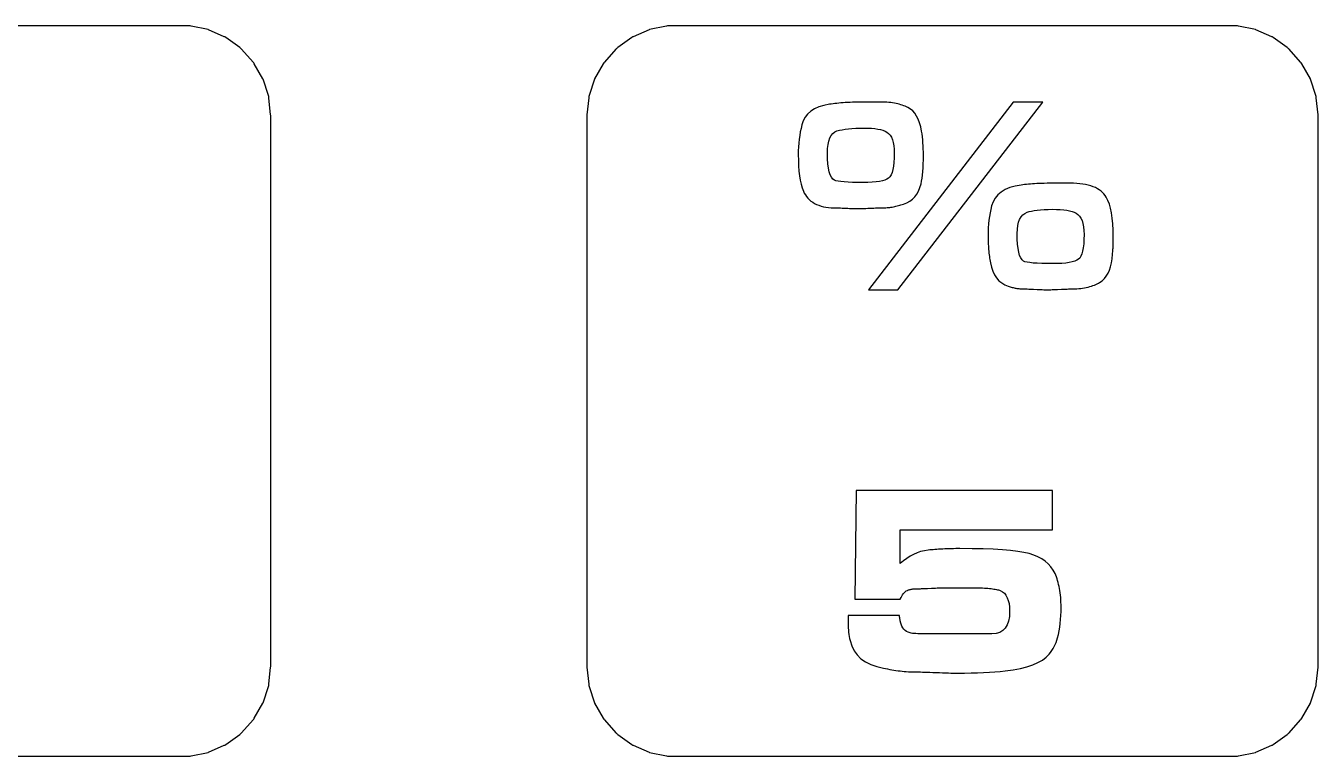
# Model space of a CAD drawing. Header units: millimetres. Extents: x -16 to 249, y -82 to 7.
# Drawn here: x 59.19 to 82.63, y -6.12 to 7.12 of the extents above; entities that cross this region are included whole.
import ezdxf

# ---------------------------------------------------------------- set-up
doc = ezdxf.new("R2010")
doc.units = ezdxf.units.MM
doc.layers.get('0').update_dxf_attribs({"lineweight": 25, "true_color": 0xffffff})

msp = doc.modelspace()

# ---------------------------------------------------------------- linework, layer by layer
for p, q in [((62.1707, 7.12391), (51.8293, 7.12391)), ((62.1891, 7.11999), (62.1707, 7.12391)), ((62.4958, 7.05479), (62.1891, 7.11999)), ((62.5046, 7.05293), (62.4958, 7.05479)), ((62.7911, 6.92539), (62.5046, 7.05293)), ((70.4954, 7.05293), (70.2089, 6.92539)), ((70.5042, 7.05479), (70.4954, 7.05293)), ((70.8109, 7.11999), (70.5042, 7.05479)), ((70.8293, 7.12391), (70.8109, 7.11999)), ((81.1707, 7.12391), (70.8293, 7.12391)), ((81.1891, 7.11999), (81.1707, 7.12391)), ((81.4958, 7.05479), (81.1891, 7.11999)), ((81.5046, 7.05293), (81.4958, 7.05479)), ((81.7911, 6.92539), (81.5046, 7.05293)), ((62.7992, 6.92175), (62.7911, 6.92539)), ((62.8164, 6.91409), (62.7992, 6.92175)), ((63.0701, 6.72977), (62.8164, 6.91409)), ((70.1836, 6.91409), (69.9299, 6.72977)), ((70.2008, 6.92175), (70.1836, 6.91409)), ((70.2089, 6.92539), (70.2008, 6.92175)), ((81.7992, 6.92175), (81.7911, 6.92539)), ((81.8164, 6.91409), (81.7992, 6.92175)), ((82.0701, 6.72977), (81.8164, 6.91409)), ((63.0854, 6.7187), (63.0701, 6.72977)), ((63.0926, 6.71344), (63.0854, 6.7187)), ((63.1052, 6.69945), (63.0926, 6.71344)), ((63.315, 6.46642), (63.1052, 6.69945)), ((69.8948, 6.69945), (69.685, 6.46642)), ((69.9074, 6.71344), (69.8948, 6.69945)), ((69.9146, 6.7187), (69.9074, 6.71344)), ((69.9299, 6.72977), (69.9146, 6.7187)), ((82.0854, 6.7187), (82.0701, 6.72977)), ((82.0926, 6.71344), (82.0854, 6.7187)), ((82.1052, 6.69945), (82.0926, 6.71344)), ((82.315, 6.46642), (82.1052, 6.69945)), ((63.321, 6.45977), (63.315, 6.46642)), ((63.3255, 6.45202), (63.321, 6.45977)), ((63.3349, 6.43571), (63.3255, 6.45202)), ((63.4917, 6.16414), (63.3349, 6.43571)), ((69.6651, 6.43571), (69.5083, 6.16414)), ((69.6745, 6.45202), (69.6651, 6.43571)), ((69.679, 6.45977), (69.6745, 6.45202)), ((69.685, 6.46642), (69.679, 6.45977)), ((82.321, 6.45977), (82.315, 6.46642)), ((82.3255, 6.45202), (82.321, 6.45977)), ((82.3349, 6.43571), (82.3255, 6.45202)), ((82.4917, 6.16414), (82.3349, 6.43571)), ((63.4944, 6.15563), (63.4917, 6.16414)), ((63.5914, 5.85739), (63.4944, 6.15563)), ((69.5056, 6.15563), (69.4086, 5.85739)), ((69.5083, 6.16414), (69.5056, 6.15563)), ((82.4944, 6.15563), (82.4917, 6.16414)), ((82.5914, 5.85739), (82.4944, 6.15563)), ((63.5972, 5.83949), (63.5914, 5.85739)), ((63.5991, 5.82077), (63.5972, 5.83949)), ((63.6319, 5.5089), (63.5991, 5.82077)), ((69.4009, 5.82077), (69.3681, 5.5089)), ((69.4028, 5.83949), (69.4009, 5.82077)), ((69.4086, 5.85739), (69.4028, 5.83949)), ((73.5772, 5.65199), (73.4978, 5.61661)), ((73.6677, 5.68001), (73.5772, 5.65199)), ((73.7693, 5.70064), (73.6677, 5.68001)), ((73.8005, 5.70526), (73.7693, 5.70064)), ((73.833, 5.70963), (73.8005, 5.70526)), ((73.8668, 5.71375), (73.833, 5.70963)), ((73.9019, 5.71761), (73.8668, 5.71375)), ((73.9383, 5.72121), (73.9019, 5.71761)), ((73.976, 5.72455), (73.9383, 5.72121)), ((74.0151, 5.72765), (73.976, 5.72455)), ((74.0555, 5.73048), (74.0151, 5.72765)), ((74.0975, 5.73302), (74.0555, 5.73048)), ((74.1415, 5.73523), (74.0975, 5.73302)), ((74.1875, 5.73709), (74.1415, 5.73523)), ((74.2355, 5.73862), (74.1875, 5.73709)), ((74.2855, 5.73979), (74.2355, 5.73862)), ((74.3375, 5.74065), (74.2855, 5.73979)), ((74.3915, 5.74115), (74.3375, 5.74065)), ((74.4475, 5.74132), (74.3915, 5.74115)), ((74.6889, 5.74132), (74.4475, 5.74132)), ((77.1032, 5.74109), (74.4773, 2.33594)), ((74.7302, 5.74092), (74.6889, 5.74132)), ((74.7699, 5.73972), (74.7302, 5.74092)), ((74.8082, 5.7377), (74.7699, 5.73972)), ((74.8449, 5.73488), (74.8082, 5.7377)), ((74.88, 5.73125), (74.8449, 5.73488)), ((74.9137, 5.72681), (74.88, 5.73125)), ((74.9458, 5.72157), (74.9137, 5.72681)), ((74.9764, 5.71552), (74.9458, 5.72157)), ((75.0059, 5.70876), (74.9764, 5.71552)), ((75.0346, 5.70135), (75.0059, 5.70876)), ((75.0063, 2.33653), (77.6376, 5.74132)), ((75.0625, 5.69331), (75.0346, 5.70135)), ((75.0897, 5.68463), (75.0625, 5.69331)), ((75.1161, 5.67532), (75.0897, 5.68463)), ((75.1417, 5.66537), (75.1161, 5.67532)), ((75.1666, 5.65479), (75.1417, 5.66537)), ((75.1907, 5.64357), (75.1666, 5.65479)), ((75.2368, 5.61546), (75.1907, 5.64357)), ((77.6376, 5.74132), (77.1032, 5.74109)), ((82.5972, 5.83949), (82.5914, 5.85739)), ((82.5991, 5.82077), (82.5972, 5.83949)), ((82.6319, 5.5089), (82.5991, 5.82077)), ((63.6329, 5.5), (63.6319, 5.5089)), ((63.6329, -4.5), (63.6329, 5.5)), ((69.3681, 5.5089), (69.3671, 5.5)), ((69.3671, 5.5), (69.3671, -4.5)), ((73.2913, 5.40134), (73.2675, 5.32909)), ((73.3263, 5.46622), (73.2913, 5.40134)), ((73.3724, 5.52373), (73.3263, 5.46622)), ((73.4295, 5.57385), (73.3724, 5.52373)), ((73.4978, 5.61661), (73.4295, 5.57385)), ((75.2786, 5.58006), (75.2368, 5.61546)), ((75.3161, 5.53737), (75.2786, 5.58006)), ((75.3494, 5.48738), (75.3161, 5.53737)), ((75.3785, 5.4301), (75.3494, 5.48738)), ((75.4033, 5.36551), (75.3785, 5.4301)), ((82.6329, 5.5), (82.6319, 5.5089)), ((82.6329, -4.5), (82.6329, 5.5)), ((73.239, 5.19873), (73.2278, 5.13242)), ((73.2522, 5.2643), (73.239, 5.19873)), ((73.2675, 5.32909), (73.2522, 5.2643)), ((73.7986, 5.13547), (73.8282, 5.17203)), ((73.8282, 5.17203), (73.8632, 5.19928)), ((73.8632, 5.19928), (73.9036, 5.21721)), ((73.9036, 5.21721), (73.949, 5.22964)), ((73.949, 5.22964), (73.999, 5.24042)), ((73.999, 5.24042), (74.0536, 5.24954)), ((74.0536, 5.24954), (74.1128, 5.25702)), ((74.1128, 5.25702), (74.1767, 5.26282)), ((74.1767, 5.26282), (74.2451, 5.26697)), ((74.2451, 5.26697), (74.3182, 5.26945)), ((74.3182, 5.26945), (74.3959, 5.27028)), ((74.3959, 5.27028), (74.4665, 5.26913)), ((74.4665, 5.26913), (74.5316, 5.26569)), ((74.5316, 5.26569), (74.5912, 5.25995)), ((74.5912, 5.25995), (74.6455, 5.25191)), ((74.6455, 5.25191), (74.6943, 5.24158)), ((74.6943, 5.24158), (74.7377, 5.22894)), ((74.7377, 5.22894), (74.7757, 5.21402)), ((74.7757, 5.21402), (74.8083, 5.19681)), ((74.8083, 5.19681), (74.8401, 5.17178)), ((74.8401, 5.17178), (74.8676, 5.14032)), ((75.4239, 5.29362), (75.4033, 5.36551)), ((75.4403, 5.21445), (75.4239, 5.29362)), ((75.4479, 5.16304), (75.4403, 5.21445)), ((75.4545, 5.11072), (75.4479, 5.16304)), ((73.2064, 4.92889), (73.2034, 4.85953)), ((73.2115, 4.9975), (73.2064, 4.92889)), ((73.2186, 5.06534), (73.2115, 4.9975)), ((73.2278, 5.13242), (73.2186, 5.06534)), ((73.734, 4.89609), (73.7421, 4.96991)), ((73.7421, 4.96991), (73.7556, 5.03441)), ((73.7556, 5.03441), (73.7744, 5.0896)), ((73.7744, 5.0896), (73.7986, 5.13547)), ((74.8676, 5.14032), (74.8909, 5.10237)), ((74.8909, 5.10237), (74.91, 5.05797)), ((74.91, 5.05797), (74.9248, 5.0071)), ((74.9248, 5.0071), (74.9354, 4.94975)), ((74.9354, 4.94975), (74.9418, 4.88596)), ((75.4601, 5.05745), (75.4545, 5.11072)), ((75.4647, 5.00327), (75.4601, 5.05745)), ((75.4683, 4.94814), (75.4647, 5.00327)), ((75.4708, 4.89207), (75.4683, 4.94814)), ((73.2034, 4.85953), (73.2023, 4.7894)), ((73.2023, 4.7894), (73.2038, 4.68291)), ((73.7313, 4.81296), (73.734, 4.89609)), ((73.7333, 4.7124), (73.7313, 4.81296)), ((73.7393, 4.62308), (73.7333, 4.7124)), ((74.9423, 4.72702), (74.9375, 4.64749)), ((74.9418, 4.88596), (74.9439, 4.81569)), ((74.9439, 4.81569), (74.9423, 4.72702)), ((75.4702, 4.61948), (75.4722, 4.69598)), ((75.4724, 4.83508), (75.4708, 4.89207)), ((75.4722, 4.69598), (75.4729, 4.77716)), ((75.4729, 4.77716), (75.4724, 4.83508)), ((73.2038, 4.68291), (73.2081, 4.58311)), ((73.2081, 4.58311), (73.2153, 4.49001)), ((73.2153, 4.49001), (73.2254, 4.40359)), ((73.7493, 4.54498), (73.7393, 4.62308)), ((73.7632, 4.47812), (73.7493, 4.54498)), ((73.7811, 4.42249), (73.7632, 4.47812)), ((74.9036, 4.46379), (74.8859, 4.42085)), ((74.9181, 4.51588), (74.9036, 4.46379)), ((74.9294, 4.57712), (74.9181, 4.51588)), ((74.9375, 4.64749), (74.9294, 4.57712)), ((75.4559, 4.41795), (75.462, 4.48047)), ((75.462, 4.48047), (75.4668, 4.54764)), ((75.4668, 4.54764), (75.4702, 4.61948)), ((73.2254, 4.40359), (73.2384, 4.32388)), ((73.2384, 4.32388), (73.2542, 4.25087)), ((73.2542, 4.25087), (73.273, 4.18456)), ((73.803, 4.37808), (73.7811, 4.42249)), ((73.8289, 4.34491), (73.803, 4.37808)), ((73.8588, 4.32297), (73.8289, 4.34491)), ((73.8866, 4.31339), (73.8588, 4.32297)), ((73.9251, 4.3051), (73.8866, 4.31339)), ((73.9744, 4.29808), (73.9251, 4.3051)), ((74.0345, 4.29233), (73.9744, 4.29808)), ((74.1053, 4.28787), (74.0345, 4.29233)), ((74.1869, 4.28467), (74.1053, 4.28787)), ((74.2793, 4.28276), (74.1869, 4.28467)), ((74.3824, 4.28212), (74.2793, 4.28276)), ((74.4673, 4.28337), (74.3824, 4.28212)), ((74.5443, 4.28714), (74.4673, 4.28337)), ((74.6134, 4.29341), (74.5443, 4.28714)), ((74.6747, 4.30219), (74.6134, 4.29341)), ((74.728, 4.31348), (74.6747, 4.30219)), ((74.7735, 4.32729), (74.728, 4.31348)), ((74.8111, 4.34358), (74.7735, 4.32729)), ((74.8408, 4.3624), (74.8111, 4.34358)), ((74.865, 4.38705), (74.8408, 4.3624)), ((74.8859, 4.42085), (74.865, 4.38705)), ((75.4102, 4.1891), (75.4295, 4.25844)), ((75.4295, 4.25844), (75.4396, 4.30695)), ((75.4396, 4.30695), (75.4484, 4.36012)), ((75.4484, 4.36012), (75.4559, 4.41795)), ((77.2442, 4.23676), (77.1356, 4.2166)), ((77.2754, 4.24071), (77.2442, 4.23676)), ((77.3077, 4.24438), (77.2754, 4.24071)), ((77.3413, 4.24782), (77.3077, 4.24438)), ((77.3761, 4.25101), (77.3413, 4.24782)), ((77.4122, 4.25392), (77.3761, 4.25101)), ((77.4494, 4.25659), (77.4122, 4.25392)), ((77.4879, 4.259), (77.4494, 4.25659)), ((77.5277, 4.26117), (77.4879, 4.259)), ((77.5696, 4.26308), (77.5277, 4.26117)), ((77.6148, 4.26474), (77.5696, 4.26308)), ((77.6631, 4.26613), (77.6148, 4.26474)), ((77.7145, 4.26729), (77.6631, 4.26613)), ((77.7692, 4.26817), (77.7145, 4.26729)), ((77.827, 4.26881), (77.7692, 4.26817)), ((77.888, 4.2692), (77.827, 4.26881)), ((77.9522, 4.26932), (77.888, 4.2692)), ((78.1313, 4.26932), (77.9522, 4.26932)), ((78.1936, 4.26833), (78.1313, 4.26932)), ((78.2532, 4.26534), (78.1936, 4.26833)), ((78.3099, 4.26036), (78.2532, 4.26534)), ((78.3639, 4.25339), (78.3099, 4.26036)), ((78.4151, 4.24442), (78.3639, 4.25339)), ((78.4634, 4.23346), (78.4151, 4.24442)), ((78.509, 4.2205), (78.4634, 4.23346)), ((78.5517, 4.20557), (78.509, 4.2205)), ((73.273, 4.18456), (73.2946, 4.12492)), ((73.2946, 4.12492), (73.3114, 4.09001)), ((73.3114, 4.09001), (73.3308, 4.05713)), ((73.3308, 4.05713), (73.3526, 4.02628)), ((73.3526, 4.02628), (73.377, 3.99748)), ((73.377, 3.99748), (73.4038, 3.97069)), ((75.2749, 3.97795), (75.3176, 4.0208)), ((75.3176, 4.0208), (75.3543, 4.07028)), ((75.3543, 4.07028), (75.3852, 4.12639)), ((75.3852, 4.12639), (75.4102, 4.1891)), ((76.7717, 3.99881), (76.7348, 3.93185)), ((76.8206, 4.05794), (76.7717, 3.99881)), ((76.8814, 4.1093), (76.8206, 4.05794)), ((76.9542, 4.15286), (76.8814, 4.1093)), ((77.0389, 4.18863), (76.9542, 4.15286)), ((77.1356, 4.2166), (77.0389, 4.18863)), ((78.5917, 4.18867), (78.5517, 4.20557)), ((78.6287, 4.16989), (78.5917, 4.18867)), ((78.6629, 4.14919), (78.6287, 4.16989)), ((78.6941, 4.12659), (78.6629, 4.14919)), ((78.7225, 4.10207), (78.6941, 4.12659)), ((78.7481, 4.07565), (78.7225, 4.10207)), ((78.7707, 4.04732), (78.7481, 4.07565)), ((78.7905, 4.01709), (78.7707, 4.04732)), ((78.8197, 3.9584), (78.7905, 4.01709)), ((73.4038, 3.97069), (73.4332, 3.94594)), ((73.4332, 3.94594), (73.465, 3.92322)), ((73.465, 3.92322), (73.4994, 3.90254)), ((73.4994, 3.90254), (73.5361, 3.88411)), ((73.5361, 3.88411), (73.5749, 3.86813)), ((73.5749, 3.86813), (73.6159, 3.85461)), ((73.6159, 3.85461), (73.6591, 3.84355)), ((73.6591, 3.84355), (73.7044, 3.83496)), ((73.7044, 3.83496), (73.7519, 3.82881)), ((73.7519, 3.82881), (73.8016, 3.82512)), ((73.8016, 3.82512), (73.8534, 3.8239)), ((73.8534, 3.8239), (73.8721, 3.82378)), ((73.8721, 3.82378), (73.8931, 3.82341)), ((73.8931, 3.82341), (73.9162, 3.82281)), ((73.9162, 3.82281), (73.9415, 3.82198)), ((73.9415, 3.82198), (73.9691, 3.82089)), ((73.9691, 3.82089), (73.9988, 3.81958)), ((73.9988, 3.81958), (74.0308, 3.81802)), ((74.0308, 3.81802), (74.0992, 3.81442)), ((74.0992, 3.81442), (74.1312, 3.81285)), ((74.1312, 3.81285), (74.1612, 3.81154)), ((74.1612, 3.81154), (74.1891, 3.81046)), ((74.1891, 3.81046), (74.2148, 3.80962)), ((74.2148, 3.80962), (74.2384, 3.80902)), ((74.2384, 3.80902), (74.2599, 3.80865)), ((74.2599, 3.80865), (74.2793, 3.80853)), ((74.2793, 3.80853), (74.2982, 3.80865)), ((74.2982, 3.80865), (74.3196, 3.80902)), ((74.3196, 3.80902), (74.3436, 3.80962)), ((74.3436, 3.80962), (74.3701, 3.81046)), ((74.3701, 3.81046), (74.3992, 3.81154)), ((74.3992, 3.81154), (74.4308, 3.81285)), ((74.4308, 3.81285), (74.465, 3.81442)), ((74.465, 3.81442), (74.5386, 3.81802)), ((74.5386, 3.81802), (74.5734, 3.81958)), ((74.5734, 3.81958), (74.6061, 3.82089)), ((74.6061, 3.82089), (74.6367, 3.82198)), ((74.6367, 3.82198), (74.6651, 3.82281)), ((74.6651, 3.82281), (74.6914, 3.82341)), ((74.6914, 3.82341), (74.7157, 3.82378)), ((74.7157, 3.82378), (74.7377, 3.8239)), ((74.7377, 3.8239), (74.7633, 3.82417)), ((74.7633, 3.82417), (74.7883, 3.825)), ((74.7883, 3.825), (74.813, 3.82639)), ((74.813, 3.82639), (74.8371, 3.82831)), ((74.8371, 3.82831), (74.8608, 3.8308)), ((74.8608, 3.8308), (74.884, 3.83382)), ((74.884, 3.83382), (74.9067, 3.8374)), ((74.9067, 3.8374), (74.929, 3.84154)), ((74.929, 3.84154), (74.9511, 3.84615)), ((74.9511, 3.84615), (74.9735, 3.85114)), ((74.9735, 3.85114), (74.996, 3.85651)), ((74.996, 3.85651), (75.0188, 3.86227)), ((75.0188, 3.86227), (75.0418, 3.86841)), ((75.0418, 3.86841), (75.065, 3.87492)), ((75.065, 3.87492), (75.0884, 3.88182)), ((75.0884, 3.88182), (75.1121, 3.8891)), ((75.1121, 3.8891), (75.1722, 3.91209)), ((75.1722, 3.91209), (75.2265, 3.94171)), ((75.2265, 3.94171), (75.2749, 3.97795)), ((76.6946, 3.79358), (76.6814, 3.72913)), ((76.7098, 3.8571), (76.6946, 3.79358)), ((76.7348, 3.93185), (76.7098, 3.8571)), ((77.3527, 3.74142), (77.3908, 3.75415)), ((77.3908, 3.75415), (77.4344, 3.76518)), ((77.4344, 3.76518), (77.4837, 3.77452)), ((77.4837, 3.77452), (77.5385, 3.78215)), ((77.5385, 3.78215), (77.599, 3.7881)), ((77.599, 3.7881), (77.665, 3.79234)), ((77.665, 3.79234), (77.7366, 3.79489)), ((77.7366, 3.79489), (77.8139, 3.79573)), ((77.8139, 3.79573), (77.8876, 3.79468)), ((77.8876, 3.79468), (77.9556, 3.79149)), ((77.9556, 3.79149), (78.0178, 3.78619)), ((78.0178, 3.78619), (78.0743, 3.77876)), ((78.0743, 3.77876), (78.125, 3.76923)), ((78.125, 3.76923), (78.1699, 3.75755)), ((78.1699, 3.75755), (78.2091, 3.74377)), ((78.845, 3.89082), (78.8197, 3.9584)), ((78.8665, 3.81433), (78.845, 3.89082)), ((78.884, 3.72894), (78.8665, 3.81433)), ((76.6539, 3.53018), (76.6488, 3.46199)), ((76.661, 3.59743), (76.6539, 3.53018)), ((76.6702, 3.66374), (76.661, 3.59743)), ((76.6814, 3.72913), (76.6702, 3.66374)), ((77.1849, 3.50166), (77.1989, 3.56134)), ((77.1989, 3.56134), (77.2184, 3.61314)), ((77.2184, 3.61314), (77.2436, 3.65704)), ((77.2436, 3.65704), (77.2744, 3.69305)), ((77.2744, 3.69305), (77.3108, 3.72118)), ((77.3108, 3.72118), (77.3527, 3.74142)), ((78.2091, 3.74377), (78.2425, 3.72786)), ((78.2425, 3.72786), (78.2762, 3.70457)), ((78.2762, 3.70457), (78.3054, 3.67407)), ((78.3054, 3.67407), (78.3301, 3.63635)), ((78.3301, 3.63635), (78.3503, 3.59143)), ((78.3503, 3.59143), (78.366, 3.53929)), ((78.366, 3.53929), (78.3773, 3.47993)), ((78.8977, 3.63466), (78.884, 3.72894)), ((78.9074, 3.53148), (78.8977, 3.63466)), ((78.9133, 3.4194), (78.9074, 3.53148)), ((76.6457, 3.39287), (76.6447, 3.32281)), ((76.6447, 3.32281), (76.6449, 3.29031)), ((76.6449, 3.29031), (76.6454, 3.2579)), ((76.6488, 3.46199), (76.6457, 3.39287)), ((77.1737, 3.35861), (77.1765, 3.43408)), ((77.1755, 3.25633), (77.1737, 3.35861)), ((77.1765, 3.43408), (77.1849, 3.50166)), ((78.3773, 3.47993), (78.384, 3.41336)), ((78.384, 3.41336), (78.3862, 3.33958)), ((78.3862, 3.33958), (78.3846, 3.24998)), ((78.9152, 3.29842), (78.9133, 3.4194)), ((78.9152, 3.25932), (78.9152, 3.29842)), ((76.6454, 3.2579), (76.6463, 3.22557)), ((76.6463, 3.22557), (76.6474, 3.19333)), ((76.6474, 3.19333), (76.649, 3.16116)), ((76.649, 3.16116), (76.6508, 3.12909)), ((76.6508, 3.12909), (76.653, 3.09709)), ((76.653, 3.09709), (76.6556, 3.06517)), ((76.6556, 3.06517), (76.6584, 3.03357)), ((77.1808, 3.16533), (77.1755, 3.25633)), ((77.1897, 3.08562), (77.1808, 3.16533)), ((77.2022, 3.01718), (77.1897, 3.08562)), ((78.3717, 3.09929), (78.3605, 3.03819)), ((78.3798, 3.16988), (78.3717, 3.09929)), ((78.3846, 3.24998), (78.3798, 3.16988)), ((78.9086, 3.04085), (78.91, 3.05858)), ((78.91, 3.05858), (78.9112, 3.07466)), ((78.9112, 3.07466), (78.9121, 3.09151)), ((78.9121, 3.09151), (78.9129, 3.11153)), ((78.9129, 3.11153), (78.9137, 3.13474)), ((78.9137, 3.13474), (78.9142, 3.16112)), ((78.9142, 3.16112), (78.9147, 3.19067)), ((78.9147, 3.19067), (78.915, 3.22342)), ((78.915, 3.22342), (78.9152, 3.25932)), ((76.6584, 3.03357), (76.6617, 3.00246)), ((76.6617, 3.00246), (76.6652, 2.97186)), ((76.6652, 2.97186), (76.6691, 2.94177)), ((76.6691, 2.94177), (76.6734, 2.91219)), ((76.6734, 2.91219), (76.678, 2.88312)), ((76.678, 2.88312), (76.6829, 2.85455)), ((76.6829, 2.85455), (76.6881, 2.82649)), ((76.6881, 2.82649), (76.7068, 2.74513)), ((77.2182, 2.96004), (77.2022, 3.01718)), ((77.2378, 2.91417), (77.2182, 2.96004)), ((77.2609, 2.87959), (77.2378, 2.91417)), ((77.2876, 2.85629), (77.2609, 2.87959)), ((77.3149, 2.84547), (77.2876, 2.85629)), ((77.3532, 2.83611), (77.3149, 2.84547)), ((77.4027, 2.82817), (77.3532, 2.83611)), ((77.4633, 2.82167), (77.4027, 2.82817)), ((77.5349, 2.81664), (77.4633, 2.82167)), ((77.6177, 2.81302), (77.5349, 2.81664)), ((77.9841, 2.81506), (77.9046, 2.81137)), ((78.0551, 2.82121), (77.9841, 2.81506)), ((78.1177, 2.82982), (78.0551, 2.82121)), ((78.1718, 2.84088), (78.1177, 2.82982)), ((78.2174, 2.85442), (78.1718, 2.84088)), ((78.2545, 2.87041), (78.2174, 2.85442)), ((78.2832, 2.88885), (78.2545, 2.87041)), ((78.3073, 2.91194), (78.2832, 2.88885)), ((78.3283, 2.94452), (78.3073, 2.91194)), ((78.346, 2.9866), (78.3283, 2.94452)), ((78.3605, 3.03819), (78.346, 2.9866)), ((78.8673, 2.75481), (78.8829, 2.82419)), ((78.8829, 2.82419), (78.8935, 2.89973)), ((78.8935, 2.89973), (78.8968, 2.92738)), ((78.8968, 2.92738), (78.8997, 2.95338)), ((78.8997, 2.95338), (78.9024, 2.97774)), ((78.9024, 2.97774), (78.9047, 3.00043)), ((78.9047, 3.00043), (78.9068, 3.02147)), ((78.9068, 3.02147), (78.9086, 3.04085)), ((76.7068, 2.74513), (76.7317, 2.67191)), ((76.7317, 2.67191), (76.7628, 2.60683)), ((76.7628, 2.60683), (76.8, 2.54987)), ((77.7116, 2.81085), (77.6177, 2.81302)), ((77.8166, 2.81013), (77.7116, 2.81085)), ((77.9046, 2.81137), (77.8166, 2.81013)), ((78.7547, 2.53918), (78.7903, 2.58382)), ((78.7903, 2.58382), (78.821, 2.63463)), ((78.821, 2.63463), (78.8466, 2.69162)), ((78.8466, 2.69162), (78.8673, 2.75481)), ((76.8, 2.54987), (76.8435, 2.50105)), ((76.8435, 2.50105), (76.8931, 2.46037)), ((76.8931, 2.46037), (76.9489, 2.42783)), ((76.9489, 2.42783), (77.0109, 2.40341)), ((77.0109, 2.40341), (77.0291, 2.39687)), ((77.0291, 2.39687), (77.0471, 2.39079)), ((77.0471, 2.39079), (77.0649, 2.38518)), ((77.0649, 2.38518), (77.0825, 2.38002)), ((77.0825, 2.38002), (77.0998, 2.37535)), ((77.0998, 2.37535), (77.117, 2.37112)), ((77.117, 2.37112), (77.1339, 2.36739)), ((77.1339, 2.36739), (77.1506, 2.36411)), ((77.1506, 2.36411), (77.1674, 2.36124)), ((77.1674, 2.36124), (77.1846, 2.35876)), ((77.1846, 2.35876), (77.2022, 2.35666)), ((77.2022, 2.35666), (77.2201, 2.35495)), ((77.2201, 2.35495), (77.2385, 2.35361)), ((77.2385, 2.35361), (77.2572, 2.35266)), ((77.2572, 2.35266), (77.2763, 2.35208)), ((77.2763, 2.35208), (77.2958, 2.3519)), ((77.2958, 2.3519), (77.3139, 2.35178)), ((77.3139, 2.35178), (77.3343, 2.35143)), ((77.3343, 2.35143), (77.3569, 2.35081)), ((77.3569, 2.35081), (77.3819, 2.34998)), ((77.3819, 2.34998), (77.4092, 2.34889)), ((77.4092, 2.34889), (77.4387, 2.34758)), ((77.4387, 2.34758), (77.4705, 2.34602)), ((77.4705, 2.34602), (77.5388, 2.34242)), ((77.9041, 2.34242), (77.9789, 2.34602)), ((77.9789, 2.34602), (78.0143, 2.34758)), ((78.0143, 2.34758), (78.0474, 2.34889)), ((78.0474, 2.34889), (78.0784, 2.34998)), ((78.0784, 2.34998), (78.1071, 2.35081)), ((78.1071, 2.35081), (78.1337, 2.35143)), ((78.1337, 2.35143), (78.158, 2.35178)), ((78.158, 2.35178), (78.1801, 2.3519)), ((78.1801, 2.3519), (78.2177, 2.3524)), ((78.2177, 2.3524), (78.2545, 2.35393)), ((78.2545, 2.35393), (78.2906, 2.35648)), ((78.2906, 2.35648), (78.3259, 2.36003)), ((78.3259, 2.36003), (78.3604, 2.36461)), ((78.3604, 2.36461), (78.3942, 2.37021)), ((78.3942, 2.37021), (78.4272, 2.37683)), ((78.4272, 2.37683), (78.4595, 2.38446)), ((78.4595, 2.38446), (78.4906, 2.39288)), ((78.4906, 2.39288), (78.5204, 2.4019)), ((78.5204, 2.4019), (78.5486, 2.41151)), ((78.5486, 2.41151), (78.5755, 2.42172)), ((78.5755, 2.42172), (78.6009, 2.43253)), ((78.6009, 2.43253), (78.6248, 2.44392)), ((78.6248, 2.44392), (78.6473, 2.45592)), ((78.6473, 2.45592), (78.6684, 2.46849)), ((78.6684, 2.46849), (78.7141, 2.50075)), ((78.7141, 2.50075), (78.7547, 2.53918)), ((74.4773, 2.33594), (75.0063, 2.33653)), ((77.5388, 2.34242), (77.5709, 2.34085)), ((77.5709, 2.34085), (77.6009, 2.33954)), ((77.6009, 2.33954), (77.6288, 2.33846)), ((77.6288, 2.33846), (77.6545, 2.33762)), ((77.6545, 2.33762), (77.6781, 2.33702)), ((77.6781, 2.33702), (77.6996, 2.33665)), ((77.6996, 2.33665), (77.719, 2.33653)), ((77.719, 2.33653), (77.7373, 2.33665)), ((77.7373, 2.33665), (77.7583, 2.33702)), ((77.7583, 2.33702), (77.782, 2.33762)), ((77.782, 2.33762), (77.8085, 2.33846)), ((77.8085, 2.33846), (77.8376, 2.33954)), ((77.8376, 2.33954), (77.8695, 2.34085)), ((77.8695, 2.34085), (77.9041, 2.34242)), ((74.2508, -1.30708), (74.2264, -3.2757)), ((77.8152, -1.30708), (74.2508, -1.30708)), ((77.8152, -2.01875), (77.8152, -1.30708)), ((75.0537, -2.6306), (75.0537, -2.01875)), ((75.0537, -2.01875), (77.8152, -2.01875)), ((75.1697, -2.53595), (75.1109, -2.58047)), ((75.2302, -2.49702), (75.1697, -2.53595)), ((75.2924, -2.4637), (75.2302, -2.49702)), ((75.3564, -2.43596), (75.2924, -2.4637)), ((75.422, -2.41383), (75.3564, -2.43596)), ((75.4893, -2.39729), (75.422, -2.41383)), ((75.5583, -2.38635), (75.4893, -2.39729)), ((75.5862, -2.3837), (75.5583, -2.38635)), ((75.6156, -2.3811), (75.5862, -2.3837)), ((75.6465, -2.37862), (75.6156, -2.3811)), ((75.679, -2.37619), (75.6465, -2.37862)), ((75.713, -2.37387), (75.679, -2.37619)), ((75.7485, -2.37163), (75.713, -2.37387)), ((75.7856, -2.36948), (75.7485, -2.37163)), ((75.8241, -2.3674), (75.7856, -2.36948)), ((75.8634, -2.36548), (75.8241, -2.3674)), ((75.9026, -2.36383), (75.8634, -2.36548)), ((75.9418, -2.36243), (75.9026, -2.36383)), ((75.9808, -2.36128), (75.9418, -2.36243)), ((76.0197, -2.36038), (75.9808, -2.36128)), ((76.0586, -2.35974), (76.0197, -2.36038)), ((76.0974, -2.35936), (76.0586, -2.35974)), ((76.1361, -2.35924), (76.0974, -2.35936)), ((76.3545, -2.36066), (76.1361, -2.35924)), ((76.5553, -2.36491), (76.3545, -2.36066)), ((76.7385, -2.37202), (76.5553, -2.36491)), ((76.9041, -2.38197), (76.7385, -2.37202)), ((77.0522, -2.39476), (76.9041, -2.38197)), ((77.1826, -2.41039), (77.0522, -2.39476)), ((77.2954, -2.42885), (77.1826, -2.41039)), ((77.3907, -2.45016), (77.2954, -2.42885)), ((77.4737, -2.47571), (77.3907, -2.45016)), ((77.5498, -2.5069), (77.4737, -2.47571)), ((77.619, -2.54372), (77.5498, -2.5069)), ((77.6813, -2.58618), (77.619, -2.54372)), ((75.1109, -2.58047), (75.0537, -2.6306)), ((77.7367, -2.63429), (77.6813, -2.58618)), ((77.7852, -2.68803), (77.7367, -2.63429)), ((77.8267, -2.74742), (77.7852, -2.68803)), ((77.8614, -2.81244), (77.8267, -2.74742)), ((77.8739, -2.84216), (77.8614, -2.81244)), ((77.8857, -2.873), (77.8739, -2.84216)), ((77.8968, -2.90494), (77.8857, -2.873)), ((77.9071, -2.93797), (77.8968, -2.90494)), ((77.9168, -2.97211), (77.9071, -2.93797)), ((77.9257, -3.00732), (77.9168, -2.97211)), ((77.9339, -3.04366), (77.9257, -3.00732)), ((77.9414, -3.0811), (77.9339, -3.04366)), ((74.2264, -3.2757), (75.0537, -3.2757)), ((75.0537, -3.2757), (75.0664, -3.2458)), ((75.0664, -3.2458), (75.08, -3.21884)), ((75.08, -3.21884), (75.0945, -3.19478)), ((75.0945, -3.19478), (75.11, -3.17365)), ((75.11, -3.17365), (75.1264, -3.15543)), ((75.1264, -3.15543), (75.1438, -3.14012)), ((75.1438, -3.14012), (75.162, -3.12773)), ((75.162, -3.12773), (75.1812, -3.11826)), ((75.1812, -3.11826), (75.1927, -3.11378)), ((75.1927, -3.11378), (75.2041, -3.1097)), ((75.2041, -3.1097), (75.2154, -3.10596)), ((75.2154, -3.10596), (75.2267, -3.10262)), ((75.2267, -3.10262), (75.2378, -3.09964)), ((75.2378, -3.09964), (75.2489, -3.09703)), ((75.2489, -3.09703), (75.2598, -3.0948)), ((75.2598, -3.0948), (75.2707, -3.09294)), ((75.2707, -3.09294), (75.2822, -3.09137)), ((75.2822, -3.09137), (75.2948, -3.09003)), ((75.2948, -3.09003), (75.3086, -3.08887)), ((75.3086, -3.08887), (75.3237, -3.08794)), ((75.3237, -3.08794), (75.3398, -3.0872)), ((75.3398, -3.0872), (75.3572, -3.08669)), ((75.3572, -3.08669), (75.3758, -3.08636)), ((75.3758, -3.08636), (75.3955, -3.08626)), ((75.3955, -3.08626), (75.4062, -3.08614)), ((75.4062, -3.08614), (75.4205, -3.08578)), ((75.4205, -3.08578), (75.4386, -3.08519)), ((75.4386, -3.08519), (75.4603, -3.08434)), ((75.4603, -3.08434), (75.4857, -3.08327)), ((75.4857, -3.08327), (75.5148, -3.08194)), ((75.5148, -3.08194), (75.5476, -3.08038)), ((75.5476, -3.08038), (75.6214, -3.07678)), ((75.6214, -3.07678), (75.6567, -3.07523)), ((75.6567, -3.07523), (75.69, -3.0739)), ((75.69, -3.0739), (75.7214, -3.07281)), ((75.7214, -3.07281), (75.7507, -3.07198)), ((75.7507, -3.07198), (75.7781, -3.07138)), ((75.7781, -3.07138), (75.8035, -3.07103)), ((75.8035, -3.07103), (75.8268, -3.07091)), ((75.8268, -3.07091), (76.4345, -3.07091)), ((76.4345, -3.07091), (76.4724, -3.07112)), ((76.4724, -3.07112), (76.509, -3.07175)), ((76.509, -3.07175), (76.5442, -3.07281)), ((76.5442, -3.07281), (76.5779, -3.0743)), ((76.5779, -3.0743), (76.6103, -3.0762)), ((76.6103, -3.0762), (76.6412, -3.07854)), ((76.6412, -3.07854), (76.6708, -3.08128)), ((76.6708, -3.08128), (76.699, -3.08446)), ((76.699, -3.08446), (76.7256, -3.08797)), ((76.7256, -3.08797), (76.7506, -3.09174)), ((76.7506, -3.09174), (76.7739, -3.09575)), ((76.7739, -3.09575), (76.7956, -3.10002)), ((76.7956, -3.10002), (76.8156, -3.10455)), ((76.8156, -3.10455), (76.834, -3.10933)), ((76.834, -3.10933), (76.8507, -3.11436)), ((76.8507, -3.11436), (76.8658, -3.11966)), ((76.8658, -3.11966), (76.9059, -3.14146)), ((76.9059, -3.14146), (76.9406, -3.1703)), ((76.9406, -3.1703), (76.9699, -3.20616)), ((76.9699, -3.20616), (76.994, -3.24905)), ((76.994, -3.24905), (77.0127, -3.29897)), ((77.9481, -3.11974), (77.9414, -3.0811)), ((77.9539, -3.15964), (77.9481, -3.11974)), ((77.9587, -3.20081), (77.9539, -3.15964)), ((77.9628, -3.24326), (77.9587, -3.20081)), ((77.9659, -3.28697), (77.9628, -3.24326)), ((77.0127, -3.29897), (77.026, -3.35593)), ((77.026, -3.35593), (77.034, -3.41989)), ((77.0367, -3.49091), (77.0317, -3.58806)), ((77.034, -3.41989), (77.0367, -3.49091)), ((77.9658, -3.57333), (77.9689, -3.50032)), ((77.9681, -3.33197), (77.9659, -3.28697)), ((77.9694, -3.37823), (77.9681, -3.33197)), ((77.9689, -3.50032), (77.9699, -3.42578)), ((77.9699, -3.42578), (77.9694, -3.37823)), ((75.0402, -3.57523), (74.107, -3.57523)), ((74.107, -3.57523), (74.107, -3.71883)), ((74.107, -3.71883), (74.1076, -3.75862)), ((75.0403, -3.58211), (75.0402, -3.57523)), ((75.0405, -3.58913), (75.0403, -3.58211)), ((75.0409, -3.59627), (75.0405, -3.58913)), ((75.0415, -3.60353), (75.0409, -3.59627)), ((75.0423, -3.61093), (75.0415, -3.60353)), ((75.0432, -3.61845), (75.0423, -3.61093)), ((75.0443, -3.62611), (75.0432, -3.61845)), ((75.0456, -3.6339), (75.0443, -3.62611)), ((75.047, -3.64172), (75.0456, -3.6339)), ((75.0485, -3.64952), (75.047, -3.64172)), ((75.05, -3.65726), (75.0485, -3.64952)), ((75.0517, -3.66495), (75.05, -3.65726)), ((75.0534, -3.67261), (75.0517, -3.66495)), ((75.0553, -3.68022), (75.0534, -3.67261)), ((75.0572, -3.68777), (75.0553, -3.68022)), ((75.0592, -3.6953), (75.0572, -3.68777)), ((75.0678, -3.73177), (75.0592, -3.6953)), ((75.0802, -3.76472), (75.0678, -3.73177)), ((76.9917, -3.74353), (76.9567, -3.80182)), ((77.0167, -3.67227), (76.9917, -3.74353)), ((77.0317, -3.58806), (77.0167, -3.67227)), ((77.9444, -3.78322), (77.9536, -3.71478)), ((77.9536, -3.71478), (77.9607, -3.64482)), ((77.9607, -3.64482), (77.9658, -3.57333)), ((74.1076, -3.75862), (74.1092, -3.79807)), ((74.1092, -3.79807), (74.112, -3.83719)), ((74.112, -3.83719), (74.1158, -3.87596)), ((74.1158, -3.87596), (74.1208, -3.9144)), ((74.1208, -3.9144), (74.1268, -3.95251)), ((74.1268, -3.95251), (74.134, -3.99028)), ((75.0963, -3.7942), (75.0802, -3.76472)), ((75.1161, -3.82018), (75.0963, -3.7942)), ((75.1397, -3.84265), (75.1161, -3.82018)), ((75.167, -3.86163), (75.1397, -3.84265)), ((75.198, -3.87712), (75.167, -3.86163)), ((75.2328, -3.8891), (75.198, -3.87712)), ((75.2513, -3.89294), (75.2328, -3.8891)), ((75.2745, -3.89626), (75.2513, -3.89294)), ((75.3022, -3.89908), (75.2745, -3.89626)), ((75.3345, -3.90137), (75.3022, -3.89908)), ((75.3714, -3.90317), (75.3345, -3.90137)), ((75.4128, -3.90443), (75.3714, -3.90317)), ((75.4589, -3.90521), (75.4128, -3.90443)), ((75.5095, -3.90546), (75.4589, -3.90521)), ((76.7166, -3.90546), (75.5095, -3.90546)), ((76.7916, -3.89899), (76.7166, -3.90546)), ((76.8566, -3.87955), (76.7916, -3.89899)), ((76.9117, -3.84717), (76.8566, -3.87955)), ((76.9567, -3.80182), (76.9117, -3.84717)), ((77.8935, -4.02077), (77.9048, -3.97939)), ((77.9048, -3.97939), (77.92, -3.91553)), ((77.92, -3.91553), (77.9332, -3.85013)), ((77.9332, -3.85013), (77.9444, -3.78322)), ((74.134, -3.99028), (74.1423, -4.02771)), ((74.1423, -4.02771), (74.1719, -4.12439)), ((74.1719, -4.12439), (74.2147, -4.21126)), ((74.2147, -4.21126), (74.2706, -4.2883)), ((77.7796, -4.24062), (77.8041, -4.20737)), ((77.8041, -4.20737), (77.8264, -4.17276)), ((77.8264, -4.17276), (77.8464, -4.1368)), ((77.8464, -4.1368), (77.8643, -4.09949)), ((77.8643, -4.09949), (77.88, -4.06081)), ((77.88, -4.06081), (77.8935, -4.02077)), ((74.2706, -4.2883), (74.3396, -4.35553)), ((74.3396, -4.35553), (74.4218, -4.41293)), ((74.4218, -4.41293), (74.5171, -4.46053)), ((77.4565, -4.46652), (77.5495, -4.4259)), ((77.5495, -4.4259), (77.6299, -4.38002)), ((77.6299, -4.38002), (77.6977, -4.32889)), ((77.6977, -4.32889), (77.7529, -4.27251)), ((77.7529, -4.27251), (77.7796, -4.24062)), ((63.5991, -4.82077), (63.6319, -4.5089)), ((63.6319, -4.5089), (63.6329, -4.5)), ((69.3671, -4.5), (69.3681, -4.5089)), ((69.3681, -4.5089), (69.4009, -4.82077)), ((74.5171, -4.46053), (74.6256, -4.49828)), ((74.6256, -4.49828), (74.7472, -4.52623)), ((74.7472, -4.52623), (74.7857, -4.53474)), ((74.7857, -4.53474), (74.824, -4.54272)), ((74.824, -4.54272), (74.862, -4.55014)), ((74.862, -4.55014), (74.8998, -4.55702)), ((74.8998, -4.55702), (74.9373, -4.56335)), ((74.9373, -4.56335), (74.9746, -4.56912)), ((74.9746, -4.56912), (75.0116, -4.57434)), ((75.0116, -4.57434), (75.0483, -4.57903)), ((75.0483, -4.57903), (75.0854, -4.58316)), ((75.0854, -4.58316), (75.1233, -4.58675)), ((75.1233, -4.58675), (75.162, -4.58977)), ((75.162, -4.58977), (75.2016, -4.59225)), ((75.2016, -4.59225), (75.242, -4.59418)), ((75.242, -4.59418), (75.2833, -4.59557)), ((75.2833, -4.59557), (75.3254, -4.59639)), ((75.3254, -4.59639), (75.3914, -4.59682)), ((75.3914, -4.59682), (75.4198, -4.59731)), ((75.4198, -4.59731), (75.4535, -4.5981)), ((75.4535, -4.5981), (75.4925, -4.59923)), ((75.4925, -4.59923), (75.5369, -4.60066)), ((75.5369, -4.60066), (75.5866, -4.60242)), ((75.5866, -4.60242), (75.6417, -4.60451)), ((75.6417, -4.60451), (75.7633, -4.6093)), ((75.7633, -4.6093), (75.8209, -4.61139)), ((75.8209, -4.61139), (75.8749, -4.61314)), ((75.8749, -4.61314), (75.9252, -4.61458)), ((75.9252, -4.61458), (75.9719, -4.61571)), ((75.9719, -4.61571), (76.0149, -4.6165)), ((76.0149, -4.6165), (76.0543, -4.61699)), ((76.0543, -4.61699), (76.09, -4.61714)), ((76.09, -4.61714), (76.2157, -4.6165)), ((76.2157, -4.6165), (76.3365, -4.61459)), ((76.3365, -4.61459), (76.4524, -4.61142)), ((76.4524, -4.61142), (76.5633, -4.60696)), ((76.5633, -4.60696), (76.6694, -4.60124)), ((76.6694, -4.60124), (76.7705, -4.59424)), ((76.7705, -4.59424), (76.8667, -4.58597)), ((76.8667, -4.58597), (76.958, -4.57642)), ((76.958, -4.57642), (77.1016, -4.55684)), ((77.1016, -4.55684), (77.2325, -4.53198)), ((77.2325, -4.53198), (77.3508, -4.50188)), ((77.3508, -4.50188), (77.4565, -4.46652)), ((82.5991, -4.82077), (82.6319, -4.5089)), ((82.6319, -4.5089), (82.6329, -4.5)), ((63.4944, -5.15563), (63.5914, -4.85739)), ((63.5914, -4.85739), (63.5972, -4.83949)), ((63.5972, -4.83949), (63.5991, -4.82077)), ((69.4009, -4.82077), (69.4028, -4.83949)), ((69.4028, -4.83949), (69.4086, -4.85739)), ((69.4086, -4.85739), (69.5056, -5.15563)), ((82.4944, -5.15563), (82.5914, -4.85739)), ((82.5914, -4.85739), (82.5972, -4.83949)), ((82.5972, -4.83949), (82.5991, -4.82077)), ((63.4917, -5.16414), (63.4944, -5.15563)), ((69.5056, -5.15563), (69.5083, -5.16414)), ((82.4917, -5.16414), (82.4944, -5.15563)), ((63.3349, -5.43571), (63.4917, -5.16414)), ((69.5083, -5.16414), (69.6651, -5.43571)), ((82.3349, -5.43571), (82.4917, -5.16414)), ((63.1052, -5.69945), (63.315, -5.46642)), ((63.315, -5.46642), (63.321, -5.45977)), ((63.321, -5.45977), (63.3255, -5.45202)), ((63.3255, -5.45202), (63.3349, -5.43571)), ((69.6651, -5.43571), (69.6745, -5.45202)), ((69.6745, -5.45202), (69.679, -5.45977)), ((69.679, -5.45977), (69.685, -5.46642)), ((69.685, -5.46642), (69.8948, -5.69945)), ((82.1052, -5.69945), (82.315, -5.46642)), ((82.315, -5.46642), (82.321, -5.45977)), ((82.321, -5.45977), (82.3255, -5.45202)), ((82.3255, -5.45202), (82.3349, -5.43571)), ((62.8164, -5.91409), (63.0701, -5.72977)), ((63.0701, -5.72977), (63.0854, -5.7187)), ((63.0854, -5.7187), (63.0926, -5.71344)), ((63.0926, -5.71344), (63.1052, -5.69945)), ((69.8948, -5.69945), (69.9074, -5.71344)), ((69.9074, -5.71344), (69.9146, -5.7187)), ((69.9146, -5.7187), (69.9299, -5.72977)), ((69.9299, -5.72977), (70.1836, -5.91409)), ((81.8164, -5.91409), (82.0701, -5.72977)), ((82.0701, -5.72977), (82.0854, -5.7187)), ((82.0854, -5.7187), (82.0926, -5.71344)), ((82.0926, -5.71344), (82.1052, -5.69945)), ((62.1891, -6.11999), (62.4958, -6.05479)), ((62.4958, -6.05479), (62.5046, -6.05293)), ((62.5046, -6.05293), (62.7911, -5.92539)), ((62.7911, -5.92539), (62.7992, -5.92175)), ((62.7992, -5.92175), (62.8164, -5.91409)), ((70.1836, -5.91409), (70.2008, -5.92175)), ((70.2008, -5.92175), (70.2089, -5.92539)), ((70.2089, -5.92539), (70.4954, -6.05293)), ((70.4954, -6.05293), (70.5042, -6.05479)), ((70.5042, -6.05479), (70.8109, -6.11999)), ((81.1891, -6.11999), (81.4958, -6.05479)), ((81.4958, -6.05479), (81.5046, -6.05293)), ((81.5046, -6.05293), (81.7911, -5.92539)), ((81.7911, -5.92539), (81.7992, -5.92175)), ((81.7992, -5.92175), (81.8164, -5.91409)), ((51.8293, -6.12391), (62.1707, -6.12391)), ((62.1707, -6.12391), (62.1891, -6.11999)), ((70.8109, -6.11999), (70.8293, -6.12391)), ((70.8293, -6.12391), (81.1707, -6.12391)), ((81.1707, -6.12391), (81.1891, -6.11999))]:
    msp.add_line(p, q)

doc.saveas('drawing.dxf')
